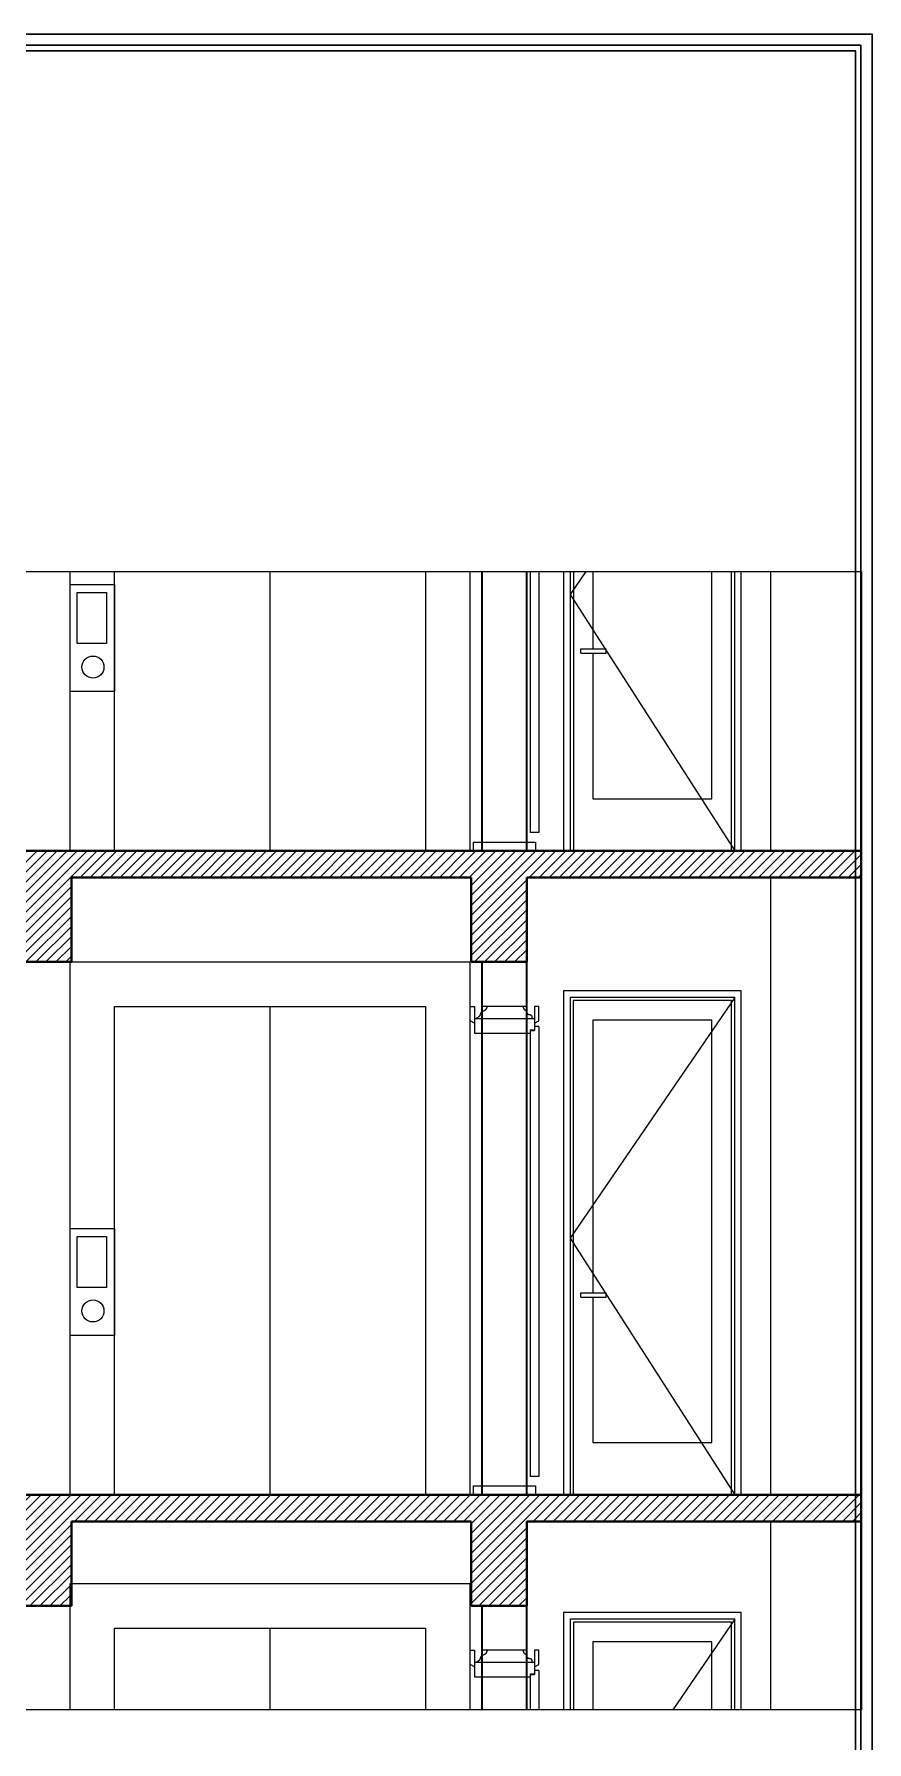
# Model space of a CAD drawing. Extents: x 386248 to 427517, y 4539405 to 4542296.
# Drawn here: x 420938 to 421688, y 4540757 to 4542296 of the extents above; entities that cross this region are included whole.
import ezdxf

# ---------------------------------------------------------------- set-up
doc = ezdxf.new("R2010")
doc.units = 0
doc.linetypes.add('DUZ', pattern=[0])
for name, color, linetype, lineweight in [('DUVAR', 4, 'Continuous', 35), ('GOR1', 51, 'Continuous', 25), ('ince', 203, 'DUZ', 20), ('kapı', 233, 'Continuous', 25), ('kolon', 1, 'Continuous', 40), ('tarama kolon', 8, 'Continuous', 13), ('YAZILAR', 1, 'Continuous', 30)]:
    doc.layers.add(name, color=color, linetype=linetype, lineweight=lineweight)

# ---------------------------------------------------------------- blocks, each defined once
blk = doc.blocks.new('Door-Sight 04')
for p, q in [((20, 220), (100, 220)), ((20, -7), (20, 220)), ((22.94, 217.06), (97.06, 217.06)), ((22.94, -7), (22.94, 217.06)), ((24.41, 215.59), (95.59, 215.59)), ((24.41, -7), (24.41, 215.59)), ((95.59, 215.59), (95.59, -7)), ((97.06, 217.06), (97.06, -7)), ((100, 220), (100, -7)), ((33.24, 206.76), (86.76, 206.76)), ((33.24, 16.53), (33.24, 206.76)), ((86.76, 206.76), (86.76, 84)), ((92.26, 84), (80.76, 84)), ((80.76, 82), (80.76, 84)), ((92.26, 82), (80.76, 82)), ((86.76, 82), (86.76, 16.53)), ((92.26, 82), (92.26, 84)), ((86.76, 16.53), (33.24, 16.53)), ((100, -7), (20, -7))]:
    blk.add_line(p, q)
at = {"color": 8}
for p, q in [((22.94, 217.06), (97.06, 108.53)), ((97.06, 108.53), (22.94, -7))]:
    blk.add_line(p, q, dxfattribs=at)
blk = doc.blocks.new('50505123')
at = {"layer": 'kapı'}
blk.add_line((388844.55, 4539578.06), (388844.55, 4539358.06), dxfattribs=at)
for points in [[(388754.55, 4539358.06), (388754.55, 4539598.06), (388934.55, 4539598.06), (388934.55, 4539358.06)], [(388774.55, 4539358.06), (388774.55, 4539578.06), (388914.55, 4539578.06), (388914.55, 4539358.06)]]:
    blk.add_lwpolyline(points, dxfattribs=at)
for points in [[(388754.55, 4539478.06), (388774.55, 4539478.06), (388774.55, 4539429.82), (388754.55, 4539429.82)], [(388757.72, 4539474.39), (388771.04, 4539474.39), (388771.04, 4539451.48), (388757.72, 4539451.48)]]:
    blk.add_lwpolyline(points, close=True, dxfattribs=at)
blk.add_circle((388764.88, 4539440.87), 4.96, dxfattribs=at)
blk = doc.blocks.new('Slice-Door1 20')
for p, q in [((-5.5, -6.5), (-5.5, 0)), ((-5.5, 0), (-3.5, 0)), ((-3.5, 0), (-3.5, -7.5)), ((25.5, 0), (23.5, 0)), ((23.5, 0), (23.5, -5.4)), ((25.5, -6.5), (25.5, 0)), ((-3.5, -7.5), (-5.5, -6.5)), ((23.5, -5.4), (-3.5, -5.4)), ((-3.5, -5.4), (-3.5, -10.87)), ((23.5, -5.4), (23.5, -10.68)), ((23.5, -5.4), (23.5, -12.02)), ((23.5, -7.5), (25.5, -6.5)), ((-5.5, -9.13), (-5.5, -211.76)), ((-5.5, -9.13), (-3.5, -9.13)), ((-1.5, -10.6), (-3.5, -10.6)), ((-1.5, -10.87), (-3.5, -10.87)), ((-1.5, -10.6), (-1.5, -211.76)), ((23.5, -12.02), (-1.5, -12.02)), ((-5.5, -211.76), (-1.5, -211.76))]:
    blk.add_line(p, q)
at = {"color": 4}
blk.add_line((0, 0), (20, 0), dxfattribs=at)
at = {"color": 8}
blk.add_lwpolyline([(24, -220), (24, -216), (-4, -216), (-4, -220)], dxfattribs=at)
for points in [[(1.68, 0, 0), (1.67, -0.03, 0), (1.66, -0.06, 0), (1.65, -0.09, 0), (1.65, -0.12, 0), (1.64, -0.15, 0), (1.63, -0.18, 0), (1.63, -0.21, 0), (1.62, -0.24, 0), (1.61, -0.27, 0), (1.6, -0.3, 0), (1.6, -0.33, 0), (1.59, -0.36, 0), (1.58, -0.39, 0), (1.57, -0.42, 0), (1.57, -0.44, 0), (1.56, -0.47, 0), (1.55, -0.5, 0), (1.54, -0.53, 0), (1.53, -0.56, 0), (1.52, -0.59, 0), (1.51, -0.62, 0), (1.51, -0.64, 0), (1.5, -0.67, 0), (1.49, -0.7, 0), (1.48, -0.73, 0), (1.47, -0.75, 0), (1.46, -0.78, 0), (1.45, -0.81, 0), (1.43, -0.83, 0), (1.42, -0.86, 0), (1.41, -0.89, 0), (1.4, -0.91, 0), (1.39, -0.94, 0), (1.38, -0.96, 0), (1.36, -0.99, 0), (1.35, -1.01, 0), (1.34, -1.04, 0), (1.32, -1.06, 0), (1.31, -1.09, 0), (1.29, -1.11, 0), (1.28, -1.13, 0), (1.26, -1.16, 0), (1.25, -1.18, 0), (1.23, -1.2, 0), (1.21, -1.22, 0), (1.2, -1.25, 0), (1.18, -1.27, 0), (1.16, -1.29, 0), (1.14, -1.31, 0), (1.12, -1.33, 0), (1.1, -1.35, 0), (1.08, -1.37, 0), (1.06, -1.39, 0), (1.04, -1.41, 0), (1.02, -1.42, 0), (1, -1.44, 0), (0.98, -1.46, 0), (0.95, -1.48, 0), (0.93, -1.49, 0), (0.91, -1.51, 0), (0.88, -1.52, 0), (0.86, -1.54, 0), (0.83, -1.56, 0), (0.81, -1.57, 0), (0.79, -1.59, 0), (0.76, -1.6, 0), (0.73, -1.62, 0), (0.71, -1.63, 0), (0.68, -1.65, 0), (0.66, -1.66, 0), (0.63, -1.68, 0), (0.61, -1.69, 0), (0.58, -1.71, 0), (0.56, -1.72, 0), (0.53, -1.74, 0), (0.51, -1.75, 0), (0.48, -1.77, 0), (0.46, -1.79, 0), (0.44, -1.8, 0), (0.41, -1.82, 0), (0.39, -1.84, 0), (0.37, -1.85, 0), (0.35, -1.87, 0), (0.32, -1.89, 0), (0.3, -1.91, 0), (0.28, -1.93, 0), (0.26, -1.94, 0), (0.24, -1.96, 0), (0.22, -1.99, 0), (0.21, -2.01, 0), (0.19, -2.03, 0), (0.17, -2.05, 0), (0.16, -2.07, 0), (0.14, -2.1, 0), (0.13, -2.12, 0), (0.11, -2.15, 0), (0.1, -2.17, 0), (0.09, -2.2, 0), (0.08, -2.22, 0), (0.07, -2.25, 0), (0.06, -2.28, 0), (0.05, -2.31, 0), (0.04, -2.33, 0), (0.03, -2.36, 0), (0.02, -2.39, 0), (0.01, -2.42, 0), (0, -2.45, 0), (-0.01, -2.48, 0), (-0.01, -2.51, 0), (-0.02, -2.54, 0), (-0.03, -2.57, 0), (-0.04, -2.6, 0), (-0.04, -2.63, 0), (-0.05, -2.66, 0), (-0.06, -2.69, 0), (-0.06, -2.72, 0), (-0.07, -2.75, 0), (-0.08, -2.78, 0), (-0.08, -2.8, 0), (-0.09, -2.83, 0), (-0.1, -2.86, 0), (-0.1, -2.89, 0), (-0.11, -2.92, 0), (-0.12, -2.95, 0), (-0.13, -2.98, 0), (-0.14, -3.01, 0), (-0.14, -3.03, 0), (-0.15, -3.06, 0), (-0.16, -3.09, 0), (-0.17, -3.11, 0), (-0.18, -3.14, 0), (-0.19, -3.16, 0), (-0.21, -3.19, 0), (-0.22, -3.21, 0), (-0.23, -3.23, 0), (-0.24, -3.26, 0), (-0.26, -3.28, 0), (-0.27, -3.3, 0), (-0.29, -3.32, 0), (-0.3, -3.34, 0), (-0.32, -3.36, 0), (-0.34, -3.38, 0), (-0.36, -3.4, 0), (-0.38, -3.41, 0), (-0.4, -3.43, 0), (-0.42, -3.44, 0), (-0.44, -3.46, 0), (-0.46, -3.47, 0), (-0.49, -3.48, 0), (-0.51, -3.5, 0), (-0.53, -3.51, 0), (-0.56, -3.52, 0), (-0.58, -3.53, 0), (-0.61, -3.54, 0), (-0.64, -3.55, 0), (-0.66, -3.56, 0), (-0.69, -3.57, 0), (-0.72, -3.58, 0), (-0.75, -3.58, 0), (-0.78, -3.59, 0), (-0.81, -3.6, 0), (-0.84, -3.6, 0), (-0.87, -3.61, 0), (-0.9, -3.62, 0), (-0.93, -3.62, 0), (-0.96, -3.63, 0), (-0.99, -3.64, 0), (-1.02, -3.64, 0), (-1.05, -3.65, 0), (-1.08, -3.65, 0), (-1.11, -3.66, 0), (-1.14, -3.66, 0), (-1.17, -3.67, 0), (-1.2, -3.67, 0), (-1.23, -3.68, 0), (-1.27, -3.68, 0), (-1.3, -3.69, 0), (-1.33, -3.69, 0), (-1.36, -3.7, 0), (-1.39, -3.7, 0), (-1.42, -3.71, 0), (-1.45, -3.71, 0), (-1.48, -3.72, 0), (-1.51, -3.73, 0), (-1.54, -3.73, 0), (-1.57, -3.74, 0), (-1.6, -3.75, 0), (-1.62, -3.76, 0), (-1.65, -3.76, 0), (-1.68, -3.77, 0), (-1.71, -3.78, 0), (-1.73, -3.79, 0), (-1.76, -3.8, 0), (-1.78, -3.81, 0), (-1.81, -3.82, 0), (-1.83, -3.83, 0), (-1.86, -3.84, 0), (-1.88, -3.86, 0), (-1.9, -3.87, 0), (-1.92, -3.88, 0), (-1.94, -3.9, 0), (-1.96, -3.92, 0), (-1.98, -3.93, 0), (-2, -3.95, 0), (-2.02, -3.97, 0), (-2.03, -3.98, 0), (-2.05, -4, 0), (-2.07, -4.02, 0), (-2.08, -4.04, 0), (-2.1, -4.06, 0), (-2.11, -4.08, 0), (-2.12, -4.11, 0), (-2.14, -4.13, 0), (-2.15, -4.15, 0), (-2.16, -4.17, 0), (-2.17, -4.2, 0), (-2.18, -4.22, 0), (-2.19, -4.25, 0), (-2.2, -4.27, 0), (-2.21, -4.3, 0), (-2.22, -4.33, 0), (-2.22, -4.35, 0), (-2.23, -4.38, 0), (-2.24, -4.41, 0), (-2.25, -4.43, 0), (-2.25, -4.46, 0), (-2.26, -4.49, 0), (-2.26, -4.52, 0), (-2.27, -4.55, 0), (-2.27, -4.58, 0), (-2.28, -4.61, 0), (-2.28, -4.64, 0), (-2.28, -4.67, 0), (-2.29, -4.7, 0), (-2.29, -4.74, 0), (-2.29, -4.77, 0), (-2.3, -4.8, 0), (-2.3, -4.83, 0), (-2.3, -4.86, 0), (-2.3, -4.9, 0), (-2.3, -4.93, 0), (-2.3, -4.96, 0), (-2.31, -4.99, 0), (-2.31, -5.03, 0), (-2.31, -5.06, 0), (-2.31, -5.09, 0), (-2.31, -5.13, 0), (-2.31, -5.16, 0), (-2.31, -5.2, 0), (-2.31, -5.23, 0), (-2.31, -5.26, 0), (-2.31, -5.3, 0), (-2.31, -5.33, 0), (-2.31, -5.37, 0), (-2.31, -5.4, 0)], [(17.78, 0, 0), (17.79, -0.03, 0), (17.8, -0.07, 0), (17.81, -0.1, 0), (17.82, -0.14, 0), (17.83, -0.17, 0), (17.85, -0.2, 0), (17.86, -0.24, 0), (17.87, -0.27, 0), (17.88, -0.31, 0), (17.89, -0.34, 0), (17.91, -0.37, 0), (17.92, -0.41, 0), (17.93, -0.44, 0), (17.94, -0.48, 0), (17.96, -0.51, 0), (17.97, -0.54, 0), (17.98, -0.57, 0), (17.99, -0.61, 0), (18.01, -0.64, 0), (18.02, -0.67, 0), (18.03, -0.71, 0), (18.05, -0.74, 0), (18.06, -0.77, 0), (18.07, -0.8, 0), (18.09, -0.83, 0), (18.1, -0.87, 0), (18.12, -0.9, 0), (18.13, -0.93, 0), (18.15, -0.96, 0), (18.16, -0.99, 0), (18.18, -1.02, 0), (18.19, -1.05, 0), (18.21, -1.08, 0), (18.23, -1.11, 0), (18.24, -1.14, 0), (18.26, -1.17, 0), (18.28, -1.2, 0), (18.3, -1.23, 0), (18.31, -1.26, 0), (18.33, -1.28, 0), (18.35, -1.31, 0), (18.37, -1.34, 0), (18.39, -1.37, 0), (18.41, -1.39, 0), (18.43, -1.42, 0), (18.45, -1.45, 0), (18.47, -1.47, 0), (18.49, -1.5, 0), (18.51, -1.52, 0), (18.53, -1.55, 0), (18.56, -1.57, 0), (18.58, -1.6, 0), (18.6, -1.62, 0), (18.63, -1.64, 0), (18.65, -1.67, 0), (18.67, -1.69, 0), (18.7, -1.71, 0), (18.72, -1.73, 0), (18.75, -1.75, 0), (18.78, -1.77, 0), (18.8, -1.79, 0), (18.83, -1.81, 0), (18.86, -1.83, 0), (18.89, -1.85, 0), (18.92, -1.87, 0), (18.94, -1.89, 0), (18.97, -1.9, 0), (19, -1.92, 0), (19.03, -1.94, 0), (19.06, -1.96, 0), (19.09, -1.97, 0), (19.13, -1.99, 0), (19.16, -2, 0), (19.19, -2.02, 0), (19.22, -2.04, 0), (19.25, -2.05, 0), (19.28, -2.07, 0), (19.31, -2.08, 0), (19.35, -2.1, 0), (19.38, -2.11, 0), (19.41, -2.13, 0), (19.44, -2.14, 0), (19.48, -2.16, 0), (19.51, -2.17, 0), (19.54, -2.19, 0), (19.57, -2.2, 0), (19.61, -2.22, 0), (19.64, -2.23, 0), (19.67, -2.24, 0), (19.7, -2.26, 0), (19.74, -2.27, 0), (19.77, -2.29, 0), (19.8, -2.3, 0), (19.83, -2.32, 0), (19.86, -2.33, 0), (19.9, -2.35, 0), (19.93, -2.36, 0), (19.96, -2.38, 0), (19.99, -2.4, 0), (20.02, -2.41, 0), (20.05, -2.43, 0), (20.08, -2.45, 0), (20.11, -2.46, 0), (20.14, -2.48, 0), (20.17, -2.5, 0), (20.2, -2.51, 0), (20.22, -2.53, 0), (20.25, -2.55, 0), (20.28, -2.57, 0), (20.31, -2.59, 0), (20.33, -2.61, 0), (20.36, -2.63, 0), (20.39, -2.65, 0), (20.41, -2.67, 0), (20.44, -2.69, 0), (20.46, -2.71, 0), (20.48, -2.73, 0), (20.51, -2.76, 0), (20.53, -2.78, 0), (20.55, -2.8, 0), (20.57, -2.83, 0), (20.59, -2.85, 0), (20.61, -2.88, 0), (20.63, -2.91, 0), (20.65, -2.93, 0), (20.66, -2.96, 0), (20.68, -2.99, 0), (20.7, -3.02, 0), (20.71, -3.04, 0), (20.73, -3.07, 0), (20.74, -3.1, 0), (20.76, -3.13, 0), (20.77, -3.16, 0), (20.79, -3.19, 0), (20.8, -3.23, 0), (20.81, -3.26, 0), (20.83, -3.29, 0), (20.84, -3.32, 0), (20.85, -3.35, 0), (20.86, -3.39, 0), (20.87, -3.42, 0), (20.88, -3.45, 0), (20.9, -3.48, 0), (20.91, -3.52, 0), (20.92, -3.55, 0), (20.93, -3.58, 0), (20.94, -3.62, 0), (20.95, -3.65, 0), (20.96, -3.68, 0), (20.97, -3.72, 0), (20.98, -3.75, 0), (20.99, -3.79, 0), (21, -3.82, 0), (21.01, -3.85, 0), (21.02, -3.89, 0), (21.04, -3.92, 0), (21.05, -3.95, 0), (21.06, -3.98, 0), (21.07, -4.02, 0), (21.08, -4.05, 0), (21.1, -4.08, 0), (21.11, -4.11, 0), (21.12, -4.15, 0), (21.14, -4.18, 0), (21.15, -4.21, 0), (21.16, -4.24, 0), (21.18, -4.27, 0), (21.19, -4.3, 0), (21.21, -4.33, 0), (21.23, -4.36, 0), (21.24, -4.38, 0), (21.26, -4.41, 0), (21.28, -4.44, 0), (21.3, -4.47, 0), (21.32, -4.49, 0), (21.34, -4.52, 0), (21.36, -4.55, 0), (21.38, -4.57, 0), (21.4, -4.6, 0), (21.42, -4.62, 0), (21.44, -4.64, 0), (21.47, -4.67, 0), (21.49, -4.69, 0), (21.52, -4.71, 0), (21.54, -4.74, 0), (21.56, -4.76, 0), (21.59, -4.78, 0), (21.62, -4.8, 0), (21.64, -4.82, 0), (21.67, -4.84, 0), (21.69, -4.86, 0), (21.72, -4.88, 0), (21.75, -4.9, 0), (21.78, -4.92, 0), (21.81, -4.94, 0), (21.83, -4.96, 0), (21.86, -4.98, 0), (21.89, -5, 0), (21.92, -5.01, 0), (21.95, -5.03, 0), (21.98, -5.05, 0), (22.01, -5.07, 0), (22.04, -5.08, 0), (22.07, -5.1, 0), (22.11, -5.12, 0), (22.14, -5.13, 0), (22.17, -5.15, 0), (22.2, -5.17, 0), (22.23, -5.18, 0), (22.26, -5.2, 0), (22.3, -5.22, 0), (22.33, -5.23, 0), (22.36, -5.25, 0), (22.39, -5.26, 0), (22.43, -5.28, 0), (22.46, -5.29, 0), (22.49, -5.31, 0), (22.52, -5.32, 0), (22.56, -5.34, 0), (22.59, -5.36, 0), (22.62, -5.37, 0), (22.66, -5.39, 0), (22.69, -5.4, 0)]]:
    blk.add_polyline3d(points, dxfattribs=at)
blk = doc.blocks.new('G$C6948EAD6')
at = {"layer": 'tarama kolon'}
h = blk.add_hatch(dxfattribs=at)
h.set_pattern_fill('ANSI31', color=256)
h.set_pattern_definition([(45, (-424698.7414, -4541777.0593), (-2.2450640303, 2.2450640303), [])])
h.paths.add_polyline_path([(456.53, 374.81), (636.53, 374.81), (636.53, 336.81), (641.53, 336.81), (661.53, 336.81), (661.53, 374.81), (771.53, 374.81), (812.33, 374.81), (812.33, 386.81), (771.53, 386.81), (758.12, 386.81), (755.18, 386.81), (753.71, 386.81), (682.54, 386.81), (681.07, 386.81), (678.12, 386.81), (665.53, 386.81), (661.53, 386.81), (641.53, 386.81), (637.53, 386.81), (636.53, 386.81), (635.92, 386.81), (615.92, 386.81), (545.92, 386.81), (475.92, 386.81), (456.53, 386.81), (455.92, 386.81), (431.53, 386.81), (316.53, 386.81), (311.53, 386.81), (301.53, 386.81), (296.53, 386.81), (262.75, 386.81), (261, 386.81, -0.414214), (259.07, 384.88, -0.414214), (257.15, 386.81), (256.31, 386.81), (216.58, 386.81), (214.83, 386.81, -0.414214), (212.9, 384.88, -0.414214), (210.98, 386.81), (210.14, 386.81), (176.53, 386.81), (175.53, 386.81), (171.53, 386.81), (151.53, 386.81), (147.64, 386.81), (144.7, 386.81), (143.22, 386.81), (72.05, 386.81), (70.58, 386.81), (67.64, 386.81), (41.53, 386.81), (0, 386.81), (0, 374.81), (41.53, 374.81), (151.53, 374.81), (151.53, 336.81), (171.53, 336.81), (176.53, 336.81), (176.53, 343.91), (176.53, 361.56), (176.53, 374.81), (296.53, 374.81), (301.53, 374.81), (431.53, 374.81), (431.53, 336.81), (455.92, 336.81), (456.53, 336.81)])
h.paths.add_polyline_path([(223.07, 367.24), (223.07, 394.38), (263.07, 394.38), (263.07, 367.24)], flags=9)
h.paths.add_polyline_path([(812.33, 96.81), (771.53, 96.81), (758.12, 96.81), (755.18, 96.81), (753.71, 96.81), (682.54, 96.81), (681.07, 96.81), (678.12, 96.81), (665.53, 96.81), (661.53, 96.81), (641.53, 96.81), (637.53, 96.81), (636.53, 96.81), (635.92, 96.81), (615.92, 96.81), (545.92, 96.81), (475.92, 96.81), (456.53, 96.81), (455.92, 96.81), (431.53, 96.81), (316.53, 96.81), (311.53, 96.81), (301.53, 96.81), (296.53, 96.81), (215.67, 96.81), (214.83, 96.81, -0.414214), (212.9, 94.88), (212.9, 93.13), (212.9, 84.81), (255.4, 84.81), (257.15, 84.81, -0.414214), (259.07, 86.73, -0.414214), (261, 84.81), (261.84, 84.81), (296.53, 84.81), (301.53, 84.81), (431.53, 84.81), (431.53, 46.81), (455.92, 46.81), (455.92, 56.81), (456.53, 56.81), (456.53, 84.81), (636.53, 84.81), (636.53, 46.81), (641.53, 46.81), (661.53, 46.81), (661.53, 84.81), (771.53, 84.81), (812.33, 84.81)])
h.paths.add_polyline_path([(223.07, 77.24), (223.07, 104.38), (263.07, 104.38), (263.07, 77.24)], flags=9)
for p, q in [((663.03, 512.67), (663.03, 395.04)), ((667.03, 512.67), (667.03, 395.04)), ((678.12, 512.67), (678.12, 386.81)), ((681.07, 512.67), (681.07, 386.81)), ((682.54, 512.67), (682.54, 386.81)), ((691.36, 512.67), (691.36, 477.81)), ((744.89, 410.34), (744.89, 512.67)), ((753.71, 386.81), (753.71, 512.67)), ((755.18, 386.81), (755.18, 512.67)), ((758.12, 386.81), (758.12, 512.67)), ((685.87, 477.81), (697.36, 477.81)), ((685.87, 475.81), (685.87, 477.81)), ((697.36, 475.81), (697.36, 477.81)), ((685.87, 475.81), (697.36, 475.81)), ((691.36, 475.81), (691.36, 410.34)), ((691.36, 410.34), (744.89, 410.34)), ((667.03, 395.04), (663.03, 395.04)), ((678.12, 386.81), (758.12, 386.81)), ((758.12, 43.81), (678.12, 43.81)), ((678.12, 43.81), (678.12, 0)), ((755.18, 40.87), (681.07, 40.87)), ((681.07, 40.87), (681.07, 0)), ((753.71, 39.4), (682.54, 39.4)), ((682.54, 39.4), (682.54, 0)), ((753.71, 0), (753.71, 39.4)), ((755.18, 0), (755.18, 40.87)), ((758.12, 0), (758.12, 43.81)), ((636.03, 26.81), (638.03, 26.81)), ((636.03, 20.31), (636.03, 26.81)), ((638.03, 26.81), (638.03, 21.41)), ((665.03, 26.81), (665.03, 19.31)), ((667.03, 26.81), (665.03, 26.81)), ((667.03, 20.31), (667.03, 26.81)), ((744.89, 30.57), (691.36, 30.57)), ((691.36, 30.57), (691.36, 0)), ((744.89, 0), (744.89, 30.57)), ((638.03, 19.31), (636.03, 20.31)), ((638.03, 21.41), (665.03, 21.41)), ((638.03, 21.41), (638.03, 16.13)), ((638.03, 21.41), (638.03, 14.79)), ((663.03, 16.21), (663.03, 0)), ((663.03, 16.21), (665.03, 16.21)), ((663.03, 15.94), (665.03, 15.94)), ((665.03, 21.41), (665.03, 15.94)), ((665.03, 19.31), (667.03, 20.31)), ((667.03, 17.68), (665.03, 17.68)), ((667.03, 17.68), (667.03, 0)), ((638.03, 14.79), (663.03, 14.79))]:
    blk.add_line(p, q)
at = {"color": 8}
for p, q in [((688.12, 512.67), (681.07, 502.34)), ((681.07, 502.34), (755.18, 386.81)), ((755.18, 40.87), (727.27, 0))]:
    blk.add_line(p, q, dxfattribs=at)
at = {"color": 4}
blk.add_line((661.53, 26.81), (641.53, 26.81), dxfattribs=at)
at = {"color": 8}
blk.add_lwpolyline([(637.53, 386.81), (637.53, 390.81), (665.53, 390.81), (665.53, 386.81)], dxfattribs=at)
for points in [[(643.75, 26.81, 0), (643.74, 26.77, 0), (643.73, 26.74, 0), (643.72, 26.7, 0), (643.71, 26.67, 0), (643.7, 26.64, 0), (643.68, 26.6, 0), (643.67, 26.57, 0), (643.66, 26.53, 0), (643.65, 26.5, 0), (643.64, 26.47, 0), (643.62, 26.43, 0), (643.61, 26.4, 0), (643.6, 26.37, 0), (643.59, 26.33, 0), (643.57, 26.3, 0), (643.56, 26.27, 0), (643.55, 26.23, 0), (643.54, 26.2, 0), (643.52, 26.17, 0), (643.51, 26.13, 0), (643.5, 26.1, 0), (643.48, 26.07, 0), (643.47, 26.04, 0), (643.45, 26, 0), (643.44, 25.97, 0), (643.43, 25.94, 0), (643.41, 25.91, 0), (643.4, 25.88, 0), (643.38, 25.85, 0), (643.37, 25.82, 0), (643.35, 25.79, 0), (643.33, 25.76, 0), (643.32, 25.73, 0), (643.3, 25.7, 0), (643.29, 25.67, 0), (643.27, 25.64, 0), (643.25, 25.61, 0), (643.23, 25.58, 0), (643.22, 25.55, 0), (643.2, 25.52, 0), (643.18, 25.49, 0), (643.16, 25.47, 0), (643.14, 25.44, 0), (643.12, 25.41, 0), (643.1, 25.39, 0), (643.08, 25.36, 0), (643.06, 25.33, 0), (643.04, 25.31, 0), (643.02, 25.28, 0), (643, 25.26, 0), (642.97, 25.23, 0), (642.95, 25.21, 0), (642.93, 25.19, 0), (642.9, 25.16, 0), (642.88, 25.14, 0), (642.86, 25.12, 0), (642.83, 25.1, 0), (642.8, 25.08, 0), (642.78, 25.06, 0), (642.75, 25.03, 0), (642.73, 25.01, 0), (642.7, 25, 0), (642.67, 24.98, 0), (642.64, 24.96, 0), (642.61, 24.94, 0), (642.58, 24.92, 0), (642.55, 24.9, 0), (642.53, 24.89, 0), (642.5, 24.87, 0), (642.46, 24.85, 0), (642.43, 24.83, 0), (642.4, 24.82, 0), (642.37, 24.8, 0), (642.34, 24.79, 0), (642.31, 24.77, 0), (642.28, 24.75, 0), (642.25, 24.74, 0), (642.21, 24.72, 0), (642.18, 24.71, 0), (642.15, 24.69, 0), (642.12, 24.68, 0), (642.09, 24.66, 0), (642.05, 24.65, 0), (642.02, 24.64, 0), (641.99, 24.62, 0), (641.96, 24.61, 0), (641.92, 24.59, 0), (641.89, 24.58, 0), (641.86, 24.56, 0), (641.83, 24.55, 0), (641.79, 24.53, 0), (641.76, 24.52, 0), (641.73, 24.5, 0), (641.7, 24.49, 0), (641.67, 24.47, 0), (641.63, 24.46, 0), (641.6, 24.44, 0), (641.57, 24.43, 0), (641.54, 24.41, 0), (641.51, 24.39, 0), (641.48, 24.38, 0), (641.45, 24.36, 0), (641.42, 24.34, 0), (641.39, 24.33, 0), (641.36, 24.31, 0), (641.33, 24.29, 0), (641.3, 24.27, 0), (641.28, 24.26, 0), (641.25, 24.24, 0), (641.22, 24.22, 0), (641.2, 24.2, 0), (641.17, 24.18, 0), (641.14, 24.16, 0), (641.12, 24.14, 0), (641.09, 24.12, 0), (641.07, 24.09, 0), (641.05, 24.07, 0), (641.02, 24.05, 0), (641, 24.03, 0), (640.98, 24, 0), (640.96, 23.98, 0), (640.94, 23.95, 0), (640.92, 23.93, 0), (640.9, 23.9, 0), (640.88, 23.88, 0), (640.86, 23.85, 0), (640.85, 23.82, 0), (640.83, 23.79, 0), (640.81, 23.76, 0), (640.8, 23.73, 0), (640.78, 23.7, 0), (640.77, 23.67, 0), (640.76, 23.64, 0), (640.74, 23.61, 0), (640.73, 23.58, 0), (640.72, 23.55, 0), (640.7, 23.52, 0), (640.69, 23.49, 0), (640.68, 23.45, 0), (640.67, 23.42, 0), (640.66, 23.39, 0), (640.64, 23.36, 0), (640.63, 23.32, 0), (640.62, 23.29, 0), (640.61, 23.26, 0), (640.6, 23.22, 0), (640.59, 23.19, 0), (640.58, 23.16, 0), (640.57, 23.12, 0), (640.56, 23.09, 0), (640.55, 23.05, 0), (640.54, 23.02, 0), (640.53, 22.99, 0), (640.52, 22.95, 0), (640.5, 22.92, 0), (640.49, 22.89, 0), (640.48, 22.86, 0), (640.47, 22.82, 0), (640.46, 22.79, 0), (640.45, 22.76, 0), (640.43, 22.73, 0), (640.42, 22.69, 0), (640.41, 22.66, 0), (640.39, 22.63, 0), (640.38, 22.6, 0), (640.37, 22.57, 0), (640.35, 22.54, 0), (640.34, 22.51, 0), (640.32, 22.48, 0), (640.3, 22.45, 0), (640.29, 22.42, 0), (640.27, 22.39, 0), (640.25, 22.37, 0), (640.23, 22.34, 0), (640.21, 22.31, 0), (640.19, 22.29, 0), (640.17, 22.26, 0), (640.15, 22.24, 0), (640.13, 22.21, 0), (640.11, 22.19, 0), (640.08, 22.16, 0), (640.06, 22.14, 0), (640.04, 22.12, 0), (640.01, 22.09, 0), (639.99, 22.07, 0), (639.96, 22.05, 0), (639.94, 22.03, 0), (639.91, 22.01, 0), (639.89, 21.99, 0), (639.86, 21.97, 0), (639.83, 21.95, 0), (639.81, 21.93, 0), (639.78, 21.91, 0), (639.75, 21.89, 0), (639.72, 21.87, 0), (639.69, 21.85, 0), (639.67, 21.83, 0), (639.64, 21.81, 0), (639.61, 21.79, 0), (639.58, 21.78, 0), (639.55, 21.76, 0), (639.52, 21.74, 0), (639.49, 21.72, 0), (639.45, 21.71, 0), (639.42, 21.69, 0), (639.39, 21.67, 0), (639.36, 21.66, 0), (639.33, 21.64, 0), (639.3, 21.62, 0), (639.27, 21.61, 0), (639.23, 21.59, 0), (639.2, 21.58, 0), (639.17, 21.56, 0), (639.14, 21.54, 0), (639.1, 21.53, 0), (639.07, 21.51, 0), (639.04, 21.5, 0), (639, 21.48, 0), (638.97, 21.47, 0), (638.94, 21.45, 0), (638.91, 21.44, 0), (638.87, 21.42, 0), (638.84, 21.41, 0)], [(659.85, 26.81, 0), (659.86, 26.78, 0), (659.87, 26.75, 0), (659.87, 26.72, 0), (659.88, 26.69, 0), (659.89, 26.66, 0), (659.9, 26.63, 0), (659.9, 26.6, 0), (659.91, 26.57, 0), (659.92, 26.54, 0), (659.92, 26.51, 0), (659.93, 26.48, 0), (659.94, 26.45, 0), (659.95, 26.42, 0), (659.96, 26.39, 0), (659.96, 26.36, 0), (659.97, 26.33, 0), (659.98, 26.31, 0), (659.99, 26.28, 0), (660, 26.25, 0), (660.01, 26.22, 0), (660.01, 26.19, 0), (660.02, 26.16, 0), (660.03, 26.14, 0), (660.04, 26.11, 0), (660.05, 26.08, 0), (660.06, 26.05, 0), (660.07, 26.03, 0), (660.08, 26, 0), (660.09, 25.97, 0), (660.11, 25.95, 0), (660.12, 25.92, 0), (660.13, 25.89, 0), (660.14, 25.87, 0), (660.15, 25.84, 0), (660.17, 25.82, 0), (660.18, 25.79, 0), (660.19, 25.77, 0), (660.21, 25.74, 0), (660.22, 25.72, 0), (660.24, 25.7, 0), (660.25, 25.67, 0), (660.27, 25.65, 0), (660.28, 25.63, 0), (660.3, 25.6, 0), (660.31, 25.58, 0), (660.33, 25.56, 0), (660.35, 25.54, 0), (660.37, 25.52, 0), (660.39, 25.5, 0), (660.4, 25.48, 0), (660.42, 25.46, 0), (660.44, 25.44, 0), (660.46, 25.42, 0), (660.49, 25.4, 0), (660.51, 25.38, 0), (660.53, 25.37, 0), (660.55, 25.35, 0), (660.57, 25.33, 0), (660.6, 25.31, 0), (660.62, 25.3, 0), (660.65, 25.28, 0), (660.67, 25.27, 0), (660.69, 25.25, 0), (660.72, 25.24, 0), (660.74, 25.22, 0), (660.77, 25.21, 0), (660.79, 25.19, 0), (660.82, 25.18, 0), (660.84, 25.16, 0), (660.87, 25.15, 0), (660.9, 25.13, 0), (660.92, 25.12, 0), (660.95, 25.1, 0), (660.97, 25.08, 0), (661, 25.07, 0), (661.02, 25.05, 0), (661.04, 25.04, 0), (661.07, 25.02, 0), (661.09, 25.01, 0), (661.12, 24.99, 0), (661.14, 24.97, 0), (661.16, 24.95, 0), (661.18, 24.94, 0), (661.21, 24.92, 0), (661.23, 24.9, 0), (661.25, 24.88, 0), (661.27, 24.86, 0), (661.29, 24.84, 0), (661.3, 24.82, 0), (661.32, 24.8, 0), (661.34, 24.78, 0), (661.36, 24.76, 0), (661.37, 24.73, 0), (661.39, 24.71, 0), (661.4, 24.69, 0), (661.42, 24.66, 0), (661.43, 24.64, 0), (661.44, 24.61, 0), (661.45, 24.58, 0), (661.46, 24.56, 0), (661.47, 24.53, 0), (661.48, 24.5, 0), (661.49, 24.47, 0), (661.5, 24.45, 0), (661.51, 24.42, 0), (661.52, 24.39, 0), (661.53, 24.36, 0), (661.54, 24.33, 0), (661.54, 24.3, 0), (661.55, 24.27, 0), (661.56, 24.24, 0), (661.57, 24.21, 0), (661.57, 24.18, 0), (661.58, 24.15, 0), (661.59, 24.12, 0), (661.59, 24.09, 0), (661.6, 24.06, 0), (661.61, 24.03, 0), (661.61, 24, 0), (661.62, 23.97, 0), (661.63, 23.94, 0), (661.63, 23.91, 0), (661.64, 23.89, 0), (661.65, 23.86, 0), (661.66, 23.83, 0), (661.67, 23.8, 0), (661.67, 23.77, 0), (661.68, 23.75, 0), (661.69, 23.72, 0), (661.7, 23.69, 0), (661.71, 23.67, 0), (661.72, 23.64, 0), (661.74, 23.62, 0), (661.75, 23.6, 0), (661.76, 23.57, 0), (661.77, 23.55, 0), (661.79, 23.53, 0), (661.8, 23.51, 0), (661.82, 23.49, 0), (661.83, 23.47, 0), (661.85, 23.45, 0), (661.87, 23.43, 0), (661.89, 23.41, 0), (661.91, 23.39, 0), (661.93, 23.38, 0), (661.95, 23.36, 0), (661.97, 23.35, 0), (661.99, 23.34, 0), (662.02, 23.32, 0), (662.04, 23.31, 0), (662.06, 23.3, 0), (662.09, 23.29, 0), (662.11, 23.28, 0), (662.14, 23.27, 0), (662.17, 23.26, 0), (662.19, 23.25, 0), (662.22, 23.24, 0), (662.25, 23.23, 0), (662.28, 23.22, 0), (662.31, 23.22, 0), (662.34, 23.21, 0), (662.36, 23.2, 0), (662.39, 23.2, 0), (662.42, 23.19, 0), (662.45, 23.18, 0), (662.49, 23.18, 0), (662.52, 23.17, 0), (662.55, 23.17, 0), (662.58, 23.16, 0), (662.61, 23.16, 0), (662.64, 23.15, 0), (662.67, 23.15, 0), (662.7, 23.14, 0), (662.73, 23.14, 0), (662.76, 23.13, 0), (662.79, 23.13, 0), (662.83, 23.12, 0), (662.86, 23.12, 0), (662.89, 23.11, 0), (662.92, 23.1, 0), (662.95, 23.1, 0), (662.98, 23.09, 0), (663.01, 23.09, 0), (663.04, 23.08, 0), (663.07, 23.07, 0), (663.1, 23.07, 0), (663.12, 23.06, 0), (663.15, 23.05, 0), (663.18, 23.04, 0), (663.21, 23.04, 0), (663.23, 23.03, 0), (663.26, 23.02, 0), (663.29, 23.01, 0), (663.31, 23, 0), (663.34, 22.99, 0), (663.36, 22.97, 0), (663.38, 22.96, 0), (663.41, 22.95, 0), (663.43, 22.94, 0), (663.45, 22.92, 0), (663.47, 22.91, 0), (663.49, 22.89, 0), (663.51, 22.88, 0), (663.53, 22.86, 0), (663.55, 22.84, 0), (663.56, 22.82, 0), (663.58, 22.8, 0), (663.6, 22.79, 0), (663.61, 22.77, 0), (663.62, 22.74, 0), (663.64, 22.72, 0), (663.65, 22.7, 0), (663.66, 22.68, 0), (663.68, 22.66, 0), (663.69, 22.63, 0), (663.7, 22.61, 0), (663.71, 22.58, 0), (663.72, 22.56, 0), (663.73, 22.53, 0), (663.74, 22.51, 0), (663.75, 22.48, 0), (663.75, 22.45, 0), (663.76, 22.43, 0), (663.77, 22.4, 0), (663.77, 22.37, 0), (663.78, 22.34, 0), (663.79, 22.31, 0), (663.79, 22.29, 0), (663.8, 22.26, 0), (663.8, 22.23, 0), (663.81, 22.2, 0), (663.81, 22.17, 0), (663.81, 22.13, 0), (663.82, 22.1, 0), (663.82, 22.07, 0), (663.82, 22.04, 0), (663.82, 22.01, 0), (663.83, 21.98, 0), (663.83, 21.94, 0), (663.83, 21.91, 0), (663.83, 21.88, 0), (663.83, 21.85, 0), (663.83, 21.81, 0), (663.84, 21.78, 0), (663.84, 21.75, 0), (663.84, 21.71, 0), (663.84, 21.68, 0), (663.84, 21.64, 0), (663.84, 21.61, 0), (663.84, 21.58, 0), (663.84, 21.54, 0), (663.84, 21.51, 0), (663.84, 21.47, 0), (663.84, 21.44, 0), (663.84, 21.41, 0)]]:
    blk.add_polyline3d(points, dxfattribs=at)
at = {"layer": 'DUVAR'}
for p, q in [((641.53, 386.81), (641.53, 512.67)), ((661.53, 386.81), (661.53, 512.67)), ((641.53, 96.81), (641.53, 336.81)), ((661.53, 96.81), (661.53, 336.81)), ((641.53, 0), (641.53, 46.81)), ((661.53, 0), (661.53, 46.81))]:
    blk.add_line(p, q, dxfattribs=at)
at = {"layer": 'ince', "color": 251}
for p, q in [((771.53, 386.81), (771.53, 512.67)), ((771.53, 96.81), (771.53, 374.81)), ((771.53, 0), (771.53, 84.81))]:
    blk.add_line(p, q, dxfattribs=at)
at = {"layer": 'kapı'}
for p, q in [((545.92, 512.67), (545.92, 386.81)), ((545.92, 36.81), (545.92, 0))]:
    blk.add_line(p, q, dxfattribs=at)
for points in [[(455.92, 386.81), (455.92, 512.67)], [(475.92, 386.81), (475.92, 512.67)], [(615.92, 512.67), (615.92, 386.81)], [(635.92, 512.67), (635.92, 386.81)], [(455.92, 0), (455.92, 56.81), (635.92, 56.81), (635.92, 0)], [(475.92, 0), (475.92, 36.81), (615.92, 36.81), (615.92, 0)]]:
    blk.add_lwpolyline(points, dxfattribs=at)
for points in [[(455.92, 506.81), (475.92, 506.81), (475.92, 458.57), (455.92, 458.57)], [(459.09, 503.14), (472.41, 503.14), (472.41, 480.23), (459.09, 480.23)]]:
    blk.add_lwpolyline(points, close=True, dxfattribs=at)
blk.add_circle((466.25, 469.62), 4.96, dxfattribs=at)
at = {"layer": 'kolon', "linetype": 'ByBlock'}
for p, q in [((431.53, 386.81), (812.33, 386.81)), ((456.53, 386.81), (431.53, 386.81)), ((661.53, 386.81), (636.53, 386.81)), ((456.53, 374.81), (636.53, 374.81)), ((456.53, 336.81), (456.53, 374.81)), ((636.53, 374.81), (636.53, 336.81)), ((661.53, 336.81), (661.53, 374.81)), ((661.53, 374.81), (812.33, 374.81)), ((431.53, 336.81), (456.53, 336.81)), ((636.53, 336.81), (661.53, 336.81)), ((431.53, 96.81), (812.33, 96.81)), ((456.53, 96.81), (431.53, 96.81)), ((661.53, 96.81), (636.53, 96.81)), ((456.53, 84.81), (636.53, 84.81)), ((456.53, 46.81), (456.53, 84.81)), ((636.53, 84.81), (636.53, 46.81)), ((661.53, 46.81), (661.53, 84.81)), ((661.53, 84.81), (812.33, 84.81)), ((431.53, 46.81), (456.53, 46.81)), ((636.53, 46.81), (661.53, 46.81))]:
    blk.add_line(p, q, dxfattribs=at)
at = {"layer": 'tarama kolon'}
blk.add_lwpolyline([(0, 512.67), (812.33, 512.67), (812.33, 0), (0, 0)], close=True, dxfattribs=at)
at = {"layer": 'GOR1'}
blk.add_blockref('50505123', (-388298.63, -4539261.25), dxfattribs=at)
at = {"layer": 'kapı', "xscale": -1}
for name, p in [('Door-Sight 04', (778.12, 103.81)), ('Slice-Door1 20', (661.53, 316.81))]:
    blk.add_blockref(name, p, dxfattribs=at)

msp = doc.modelspace()

# ---------------------------------------------------------------- linework, layer by layer
at = {"layer": 'YAZILAR', "color": 133, "ltscale": 5}
for points in [[(420043.388, 4542295.7), (421692.46, 4542295.7), (421692.46, 4539405.231), (420043.388, 4539405.231)], [(420053.388, 4542285.7), (421682.46, 4542285.7), (421682.46, 4539415.231), (420053.388, 4539415.231)], [(420058.388, 4542280.7), (421677.46, 4542280.7), (421677.46, 4539420.231), (420058.388, 4539420.231)]]:
    msp.add_lwpolyline(points, close=True, dxfattribs=at)

# ---------------------------------------------------------------- block references
at = {"layer": 'tarama kolon', "xscale": 2, "yscale": 2, "zscale": 2}
msp.add_blockref('G$C6948EAD6', (420058.388, 4540786.336), dxfattribs=at)

doc.saveas('drawing.dxf')
